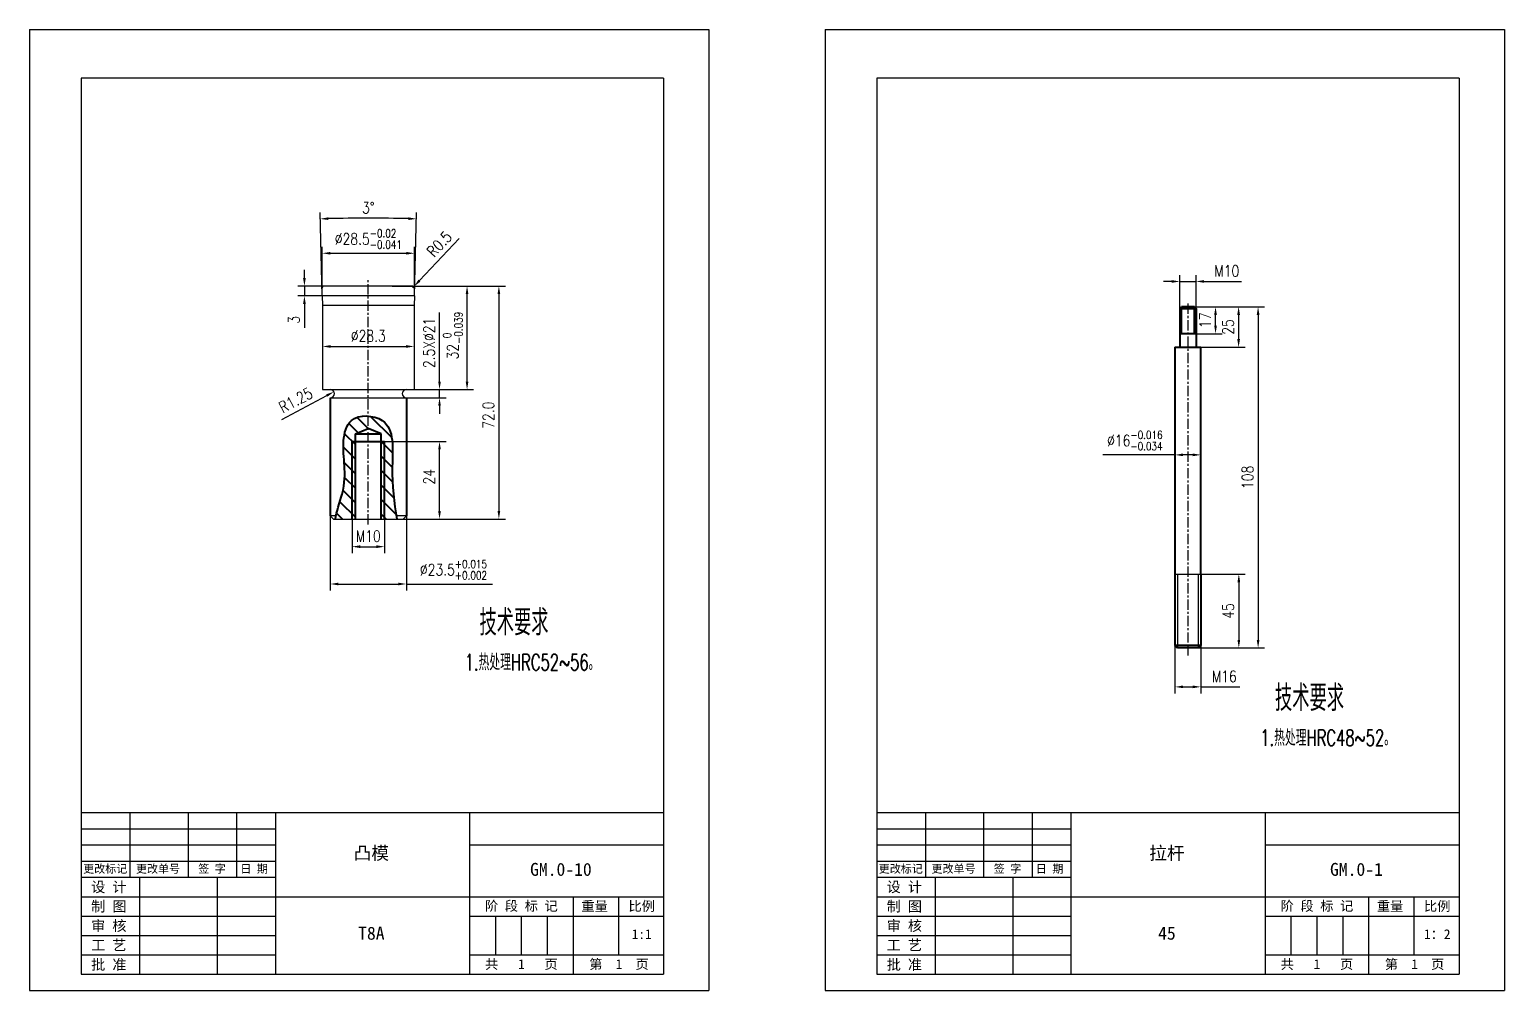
# Model space of a CAD drawing. Extents: x -23172 to -18855, y 7404 to 10591.
# Drawn here: x -20484.9 to -20029, y 10293 to 10590 of the extents above; entities that cross this region are included whole.
import ezdxf
from ezdxf.enums import TextEntityAlignment as Align

# ---------------------------------------------------------------- set-up
doc = ezdxf.new("R2010")
doc.units = 0
doc.header["$LTSCALE"] = 10
doc.linetypes.add('CENTER', pattern=[50.8, 31.75, -6.35, 6.35, -6.35])
doc.layers.get('DEFPOINTS').update_dxf_attribs({"linetype": 'CONTINUOUS'})
for name, color, linetype in [('2细线层', 3, 'CONTINUOUS'), ('3中心线层', 1, 'CENTER'), ('6文字层', 3, 'CONTINUOUS'), ('7标注层', 4, 'CONTINUOUS'), ('CONT', 3, 'CONTINUOUS'), ('TEXT', 1, 'CONTINUOUS')]:
    doc.layers.add(name, color=color, linetype=linetype)
doc.layers.add('YELLOW', color=2, linetype='CONTINUOUS', lineweight=40)
doc.styles.add('CHINA1', font='')
doc.styles.add('PC_TEXTSTYLE', font='txt.shx', dxfattribs={"width": 0.8, "bigfont": 'hzfs.shx'})
doc.styles.get('CHINA1').set_extended_font_data('SimSun')
doc.dimstyles.new('TH_GBDIM', dxfattribs={"dimtxt": 3.5, "dimasz": 2.5, "dimexe": 2, "dimexo": 0, "dimgap": 1.5, "dimtad": 1, "dimdec": 1, "dimzin": 0, "dimdsep": 46, "dimtxsty": 'PC_TEXTSTYLE', "dimcen": 2.5, "dimadec": 0, "dimazin": 0, "dimtfac": 0.714286, "dimtdec": 4, "dimtmove": 0, "dimatfit": 3, "dimfxl": 1, "dimtolj": 1, "dimtzin": 0, "dimarcsym": 0})

# ---------------------------------------------------------------- blocks, each defined once
blk = doc.blocks.new('*D139')
at = {"layer": '7标注层', "color": 0, "lineweight": -2, "ltscale": 0.5}
for p, q in [((-20385.16, 10439.12), (-20385.16, 10428.17)), ((-20375.16, 10439.12), (-20375.16, 10428.17)), ((-20382.66, 10430.17), (-20377.66, 10430.17))]:
    blk.add_line(p, q, dxfattribs=at)
at = {"layer": '7标注层', "color": 0, "lineweight": -3, "ltscale": 0.5}
for points in [[(-20382.66, 10430.59), (-20382.66, 10429.75), (-20385.16, 10430.17)], [(-20377.66, 10430.59), (-20377.66, 10429.75), (-20375.16, 10430.17)]]:
    blk.add_solid(points, dxfattribs=at)
at = {"layer": 'DEFPOINTS', "color": 0, "lineweight": -3, "ltscale": 0.5}
for p in [(-20385.16, 10439.12), (-20375.16, 10439.12), (-20375.16, 10430.17)]:
    blk.add_point(p, dxfattribs=at)
at = {"layer": '7标注层', "color": 0, "lineweight": -3, "ltscale": 0.5, "insert": (-20380.16, 10433.42), "char_height": 3.5, "attachment_point": 5, "style": 'PC_TEXTSTYLE'}
blk.add_mtext('\\A1;M10{}{}', dxfattribs=at)
blk = doc.blocks.new('*D140')
at = {"layer": '7标注层', "color": 0, "lineweight": -2, "ltscale": 0.5}
for p, q in [((-20391.91, 10441.73), (-20391.91, 10416.63)), ((-20368.41, 10441.73), (-20368.41, 10416.63)), ((-20389.41, 10418.63), (-20370.91, 10418.63)), ((-20368.41, 10418.63), (-20341.77, 10418.63))]:
    blk.add_line(p, q, dxfattribs=at)
at = {"layer": '7标注层', "color": 0, "lineweight": -3, "ltscale": 0.5}
for points in [[(-20389.41, 10419.05), (-20389.41, 10418.22), (-20391.91, 10418.63)], [(-20370.91, 10419.05), (-20370.91, 10418.22), (-20368.41, 10418.63)]]:
    blk.add_solid(points, dxfattribs=at)
at = {"layer": 'DEFPOINTS', "color": 0, "lineweight": -3, "ltscale": 0.5}
for p in [(-20391.91, 10441.73), (-20368.41, 10441.73), (-20368.41, 10418.63)]:
    blk.add_point(p, dxfattribs=at)
at = {"layer": '7标注层', "color": 0, "lineweight": -3, "ltscale": 0.5, "insert": (-20353.84, 10423.05), "char_height": 3.5, "attachment_point": 5, "style": 'PC_TEXTSTYLE'}
blk.add_mtext('\\A1;%%c23.5{}{\\H0.7143x;\\S+0.015^ +0.002;}', dxfattribs=at)
blk = doc.blocks.new('*D141')
at = {"layer": '7标注层', "color": 0, "lineweight": -2, "ltscale": 0.5}
for p, q in [((-20372.82, 10510.71), (-20337.81, 10510.71)), ((-20339.81, 10508.21), (-20339.81, 10441.21)), ((-20372.82, 10438.71), (-20337.81, 10438.71))]:
    blk.add_line(p, q, dxfattribs=at)
at = {"layer": '7标注层', "color": 0, "lineweight": -3, "ltscale": 0.5}
for points in [[(-20340.22, 10508.21), (-20339.39, 10508.21), (-20339.81, 10510.71)], [(-20340.22, 10441.21), (-20339.39, 10441.21), (-20339.81, 10438.71)]]:
    blk.add_solid(points, dxfattribs=at)
at = {"layer": 'DEFPOINTS', "color": 0, "lineweight": -3, "ltscale": 0.5}
for p in [(-20372.82, 10510.71), (-20372.82, 10438.71), (-20339.81, 10438.71)]:
    blk.add_point(p, dxfattribs=at)
at = {"layer": '7标注层', "color": 0, "lineweight": -3, "ltscale": 0.5, "insert": (-20343.06, 10470.82), "char_height": 3.5, "attachment_point": 5, "rotation": 90, "style": 'PC_TEXTSTYLE'}
blk.add_mtext('\\A1;72.0', dxfattribs=at)
blk = doc.blocks.new('*D142')
at = {"layer": '7标注层', "color": 0, "lineweight": -2, "ltscale": 0.5}
for p, q in [((-20365.91, 10510.71), (-20347.64, 10510.71)), ((-20349.64, 10481.21), (-20349.64, 10508.21)), ((-20365.91, 10478.71), (-20347.64, 10478.71))]:
    blk.add_line(p, q, dxfattribs=at)
at = {"layer": '7标注层', "color": 0, "lineweight": -3, "ltscale": 0.5}
for points in [[(-20350.06, 10508.21), (-20349.23, 10508.21), (-20349.64, 10510.71)], [(-20350.06, 10481.21), (-20349.23, 10481.21), (-20349.64, 10478.71)]]:
    blk.add_solid(points, dxfattribs=at)
at = {"layer": 'DEFPOINTS', "color": 0, "lineweight": -3, "ltscale": 0.5}
for p in [(-20365.91, 10510.71), (-20349.64, 10510.71), (-20365.91, 10478.71)]:
    blk.add_point(p, dxfattribs=at)
at = {"layer": '7标注层', "color": 0, "lineweight": -3, "ltscale": 0.5, "insert": (-20354.06, 10495.39), "char_height": 3.5, "attachment_point": 5, "rotation": 90, "style": 'PC_TEXTSTYLE'}
blk.add_mtext('\\A1;32{}{\\H0.7143x;\\S 0^ -0.039;}', dxfattribs=at)
blk = doc.blocks.new('*D143')
at = {"layer": '7标注层', "color": 0, "lineweight": -2, "ltscale": 0.5}
for p, q in [((-20375.16, 10462.71), (-20356.15, 10462.71)), ((-20358.15, 10441.21), (-20358.15, 10460.21)), ((-20375.16, 10438.71), (-20356.15, 10438.71))]:
    blk.add_line(p, q, dxfattribs=at)
at = {"layer": '7标注层', "color": 0, "lineweight": -3, "ltscale": 0.5}
for points in [[(-20358.57, 10460.21), (-20357.74, 10460.21), (-20358.15, 10462.71)], [(-20358.57, 10441.21), (-20357.74, 10441.21), (-20358.15, 10438.71)]]:
    blk.add_solid(points, dxfattribs=at)
at = {"layer": 'DEFPOINTS', "color": 0, "lineweight": -3, "ltscale": 0.5}
for p in [(-20375.16, 10462.71), (-20358.15, 10462.71), (-20375.16, 10438.71)]:
    blk.add_point(p, dxfattribs=at)
at = {"layer": '7标注层', "color": 0, "lineweight": -3, "ltscale": 0.5, "insert": (-20361.4, 10451.78), "char_height": 3.5, "attachment_point": 5, "rotation": 90, "style": 'PC_TEXTSTYLE'}
blk.add_mtext('\\A1;24{}{}', dxfattribs=at)
blk = doc.blocks.new('*D144')
at = {"layer": '7标注层', "color": 0, "lineweight": -2, "ltscale": 0.5}
for p, q in [((-20358.15, 10481.21), (-20358.15, 10502.58)), ((-20370.01, 10478.71), (-20356.15, 10478.71)), ((-20370.01, 10476.21), (-20356.15, 10476.21)), ((-20358.15, 10476.21), (-20358.15, 10478.71)), ((-20358.15, 10473.71), (-20358.15, 10471.21))]:
    blk.add_line(p, q, dxfattribs=at)
at = {"layer": '7标注层', "color": 0, "lineweight": -3, "ltscale": 0.5}
for points in [[(-20358.57, 10481.21), (-20357.74, 10481.21), (-20358.15, 10478.71)], [(-20358.57, 10473.71), (-20357.74, 10473.71), (-20358.15, 10476.21)]]:
    blk.add_solid(points, dxfattribs=at)
at = {"layer": 'DEFPOINTS', "color": 0, "lineweight": -3, "ltscale": 0.5}
for p in [(-20370.01, 10478.71), (-20370.01, 10476.21), (-20358.15, 10478.71)]:
    blk.add_point(p, dxfattribs=at)
at = {"layer": '7标注层', "color": 0, "lineweight": -3, "ltscale": 0.5, "insert": (-20361.4, 10493.14), "char_height": 3.5, "attachment_point": 5, "rotation": 90, "style": 'PC_TEXTSTYLE'}
blk.add_mtext('\\A1;2.5X%%c21{}{}', dxfattribs=at)
blk = doc.blocks.new('*D145')
at = {"layer": '7标注层', "color": 0, "lineweight": -2, "ltscale": 0.5}
blk.add_line((-20406.94, 10469.48), (-20393.01, 10476.87), dxfattribs=at)
at = {"layer": '7标注层', "color": 0, "lineweight": -3, "ltscale": 0.5}
blk.add_solid([(-20393.21, 10477.24), (-20392.81, 10476.51), (-20390.8, 10478.05)], dxfattribs=at)
at = {"layer": 'DEFPOINTS', "color": 0, "lineweight": -3, "ltscale": 0.5}
for p in [(-20391.91, 10477.46), (-20390.8, 10478.05)]:
    blk.add_point(p, dxfattribs=at)
at = {"layer": '7标注层', "color": 0, "lineweight": -3, "ltscale": 0.5, "insert": (-20402.6, 10475.46), "char_height": 3.5, "attachment_point": 5, "rotation": 27.9561, "style": 'PC_TEXTSTYLE'}
blk.add_mtext('\\A1;R1.25{}{}', dxfattribs=at)
blk = doc.blocks.new('*D146')
at = {"layer": '7标注层', "color": 0, "lineweight": -2, "ltscale": 0.5}
for p, q in [((-20394.41, 10508.22), (-20394.41, 10522.85)), ((-20365.91, 10508.22), (-20365.91, 10522.85)), ((-20391.91, 10520.85), (-20368.41, 10520.85))]:
    blk.add_line(p, q, dxfattribs=at)
at = {"layer": '7标注层', "color": 0, "lineweight": -3, "ltscale": 0.5}
for points in [[(-20391.91, 10521.26), (-20391.91, 10520.43), (-20394.41, 10520.85)], [(-20368.41, 10521.26), (-20368.41, 10520.43), (-20365.91, 10520.85)]]:
    blk.add_solid(points, dxfattribs=at)
at = {"layer": 'DEFPOINTS', "color": 0, "lineweight": -3, "ltscale": 0.5}
for p in [(-20365.91, 10520.85), (-20394.41, 10508.22), (-20365.91, 10508.22)]:
    blk.add_point(p, dxfattribs=at)
at = {"layer": '7标注层', "color": 0, "lineweight": -3, "ltscale": 0.5, "insert": (-20380.16, 10525.26), "char_height": 3.5, "attachment_point": 5, "style": 'PC_TEXTSTYLE'}
blk.add_mtext('\\A1;%%c28.5{}{\\H0.7143x;\\S-0.02^ -0.041;}', dxfattribs=at)
blk = doc.blocks.new('*D147')
at = {"layer": '7标注层', "color": 0, "lineweight": -2, "ltscale": 0.5}
for p, q in [((-20352.08, 10525.45), (-20364.35, 10512.4)), ((-20366.41, 10510.21), (-20366.06, 10510.57))]:
    blk.add_line(p, q, dxfattribs=at)
at = {"layer": '7标注层', "color": 0, "lineweight": -3, "ltscale": 0.5}
blk.add_solid([(-20364.66, 10512.68), (-20364.05, 10512.11), (-20366.06, 10510.57)], dxfattribs=at)
at = {"layer": 'DEFPOINTS', "color": 0, "lineweight": -3, "ltscale": 0.5}
for p in [(-20366.41, 10510.21), (-20366.06, 10510.57)]:
    blk.add_point(p, dxfattribs=at)
at = {"layer": '7标注层', "color": 0, "lineweight": -3, "ltscale": 0.5, "insert": (-20358.2, 10523.69), "char_height": 3.5, "attachment_point": 5, "rotation": 46.7806, "style": 'PC_TEXTSTYLE'}
blk.add_mtext('\\A1;R0.5{}{}', dxfattribs=at)
blk = doc.blocks.new('*D148')
at = {"layer": '7标注层', "color": 0, "lineweight": -2, "ltscale": 0.5}
for p, q in [((-20394.33, 10493.89), (-20394.33, 10490.04)), ((-20391.83, 10492.04), (-20368.48, 10492.04)), ((-20365.98, 10493.89), (-20365.98, 10490.04))]:
    blk.add_line(p, q, dxfattribs=at)
at = {"layer": '7标注层', "color": 0, "lineweight": -3, "ltscale": 0.5}
for points in [[(-20391.83, 10492.46), (-20391.83, 10491.62), (-20394.33, 10492.04)], [(-20368.48, 10492.46), (-20368.48, 10491.62), (-20365.98, 10492.04)]]:
    blk.add_solid(points, dxfattribs=at)
at = {"layer": 'DEFPOINTS', "color": 0, "lineweight": -3, "ltscale": 0.5}
for p in [(-20394.33, 10493.89), (-20365.98, 10493.89), (-20365.98, 10492.04)]:
    blk.add_point(p, dxfattribs=at)
at = {"layer": '7标注层', "color": 0, "lineweight": -3, "ltscale": 0.5, "insert": (-20380.16, 10495.29), "char_height": 3.5, "attachment_point": 5, "style": 'PC_TEXTSTYLE'}
blk.add_mtext('\\A1;%%c28.3{}{}', dxfattribs=at)
blk = doc.blocks.new('*D149')
at = {"layer": '7标注层', "color": 0, "lineweight": -2, "ltscale": 0.5}
for p, q in [((-20394.41, 10507.71), (-20395.08, 10533.48)), ((-20365.91, 10507.71), (-20365.23, 10533.48))]:
    blk.add_line(p, q, dxfattribs=at)
blk.add_arc((-20380.16, 9963.52), 568.16, 88.7521, 91.2479, dxfattribs=at)
at = {"layer": '7标注层', "color": 0, "lineweight": -3, "ltscale": 0.5}
for points in [[(-20392.52, 10531.13), (-20392.54, 10531.96), (-20395.03, 10531.48)], [(-20367.77, 10531.96), (-20367.79, 10531.13), (-20365.28, 10531.48)]]:
    blk.add_solid(points, dxfattribs=at)
at = {"layer": 'DEFPOINTS', "color": 0, "lineweight": -3, "ltscale": 0.5}
for p in [(-20375.2, 10531.66), (-20394.41, 10507.71), (-20394.33, 10504.71), (-20365.98, 10504.71), (-20365.91, 10507.71)]:
    blk.add_point(p, dxfattribs=at)
at = {"layer": '7标注层', "color": 0, "lineweight": -3, "ltscale": 0.5, "insert": (-20380.16, 10534.93), "char_height": 3.5, "attachment_point": 5, "style": 'PC_TEXTSTYLE'}
blk.add_mtext('\\A1;3%%d{}{}', dxfattribs=at)
blk = doc.blocks.new('*D150')
at = {"layer": '7标注层', "color": 0, "lineweight": -2, "ltscale": 0.5}
for p, q in [((-20399.91, 10513.21), (-20399.91, 10515.71)), ((-20368.89, 10510.71), (-20401.91, 10510.71)), ((-20399.91, 10510.71), (-20399.91, 10507.71)), ((-20368.89, 10507.71), (-20401.91, 10507.71)), ((-20399.91, 10505.21), (-20399.91, 10497.84))]:
    blk.add_line(p, q, dxfattribs=at)
at = {"layer": '7标注层', "color": 0, "lineweight": -3, "ltscale": 0.5}
for points in [[(-20400.33, 10513.21), (-20399.5, 10513.21), (-20399.91, 10510.71)], [(-20400.33, 10505.21), (-20399.5, 10505.21), (-20399.91, 10507.71)]]:
    blk.add_solid(points, dxfattribs=at)
at = {"layer": 'DEFPOINTS', "color": 0, "lineweight": -3, "ltscale": 0.5}
for p in [(-20399.91, 10510.71), (-20368.89, 10510.71), (-20368.89, 10507.71)]:
    blk.add_point(p, dxfattribs=at)
at = {"layer": '7标注层', "color": 0, "lineweight": -3, "ltscale": 0.5, "insert": (-20403.16, 10500.28), "char_height": 3.5, "attachment_point": 5, "rotation": 90, "style": 'PC_TEXTSTYLE'}
blk.add_mtext('\\A1;3{}{}', dxfattribs=at)
blk = doc.blocks.new('*D153')
at = {"layer": '7标注层', "color": 0, "lineweight": -2, "ltscale": 0.5}
for p, q in [((-20124.85, 10504.31), (-20103.16, 10504.31)), ((-20105.16, 10501.81), (-20105.16, 10401.36)), ((-20124.85, 10398.86), (-20103.16, 10398.86))]:
    blk.add_line(p, q, dxfattribs=at)
at = {"layer": '7标注层', "color": 0, "lineweight": -3, "ltscale": 0.5}
for points in [[(-20105.58, 10501.81), (-20104.74, 10501.81), (-20105.16, 10504.31)], [(-20105.58, 10401.36), (-20104.74, 10401.36), (-20105.16, 10398.86)]]:
    blk.add_solid(points, dxfattribs=at)
at = {"layer": 'DEFPOINTS', "color": 0, "lineweight": -3, "ltscale": 0.5}
for p in [(-20124.85, 10504.31), (-20124.85, 10398.86), (-20105.16, 10398.86)]:
    blk.add_point(p, dxfattribs=at)
at = {"layer": '7标注层', "color": 0, "lineweight": -3, "ltscale": 0.5, "insert": (-20108.41, 10451.59), "char_height": 3.5, "attachment_point": 5, "rotation": 90, "style": 'PC_TEXTSTYLE'}
blk.add_mtext('\\A1;108{}{}', dxfattribs=at)
blk = doc.blocks.new('*D154')
at = {"layer": '7标注层', "color": 0, "lineweight": -2, "ltscale": 0.5}
for p, q in [((-20129.35, 10502.35), (-20129.35, 10514.13)), ((-20124.35, 10502.35), (-20124.35, 10514.13)), ((-20131.85, 10512.13), (-20134.35, 10512.13)), ((-20129.35, 10512.13), (-20124.35, 10512.13)), ((-20121.85, 10512.13), (-20110.28, 10512.13))]:
    blk.add_line(p, q, dxfattribs=at)
at = {"layer": '7标注层', "color": 0, "lineweight": -3, "ltscale": 0.5}
for points in [[(-20131.85, 10512.55), (-20131.85, 10511.72), (-20129.35, 10512.13)], [(-20121.85, 10512.55), (-20121.85, 10511.72), (-20124.35, 10512.13)]]:
    blk.add_solid(points, dxfattribs=at)
at = {"layer": 'DEFPOINTS', "color": 0, "lineweight": -3, "ltscale": 0.5}
for p in [(-20124.35, 10512.13), (-20129.35, 10502.35), (-20124.35, 10502.35)]:
    blk.add_point(p, dxfattribs=at)
at = {"layer": '7标注层', "color": 0, "lineweight": -3, "ltscale": 0.5, "insert": (-20114.82, 10515.38), "char_height": 3.5, "attachment_point": 5, "style": 'PC_TEXTSTYLE'}
blk.add_mtext('\\A1;M10{}{}', dxfattribs=at)
blk = doc.blocks.new('*D155')
at = {"layer": '7标注层', "color": 0, "lineweight": -2, "ltscale": 0.5}
for p, q in [((-20125.66, 10504.31), (-20109.18, 10504.31)), ((-20111.18, 10501.81), (-20111.18, 10494.31)), ((-20125.66, 10491.81), (-20109.18, 10491.81))]:
    blk.add_line(p, q, dxfattribs=at)
at = {"layer": '7标注层', "color": 0, "lineweight": -3, "ltscale": 0.5}
for points in [[(-20111.6, 10501.81), (-20110.76, 10501.81), (-20111.18, 10504.31)], [(-20111.6, 10494.31), (-20110.76, 10494.31), (-20111.18, 10491.81)]]:
    blk.add_solid(points, dxfattribs=at)
at = {"layer": 'DEFPOINTS', "color": 0, "lineweight": -3, "ltscale": 0.5}
for p in [(-20125.66, 10504.31), (-20125.66, 10491.81), (-20111.18, 10491.81)]:
    blk.add_point(p, dxfattribs=at)
at = {"layer": '7标注层', "color": 0, "lineweight": -3, "ltscale": 0.5, "insert": (-20114.43, 10498.06), "char_height": 3.5, "attachment_point": 5, "rotation": 90, "style": 'PC_TEXTSTYLE'}
blk.add_mtext('\\A1;25{}{}', dxfattribs=at)
blk = doc.blocks.new('*D156')
at = {"layer": '7标注层', "color": 0, "lineweight": -2, "ltscale": 0.5}
for p, q in [((-20125.91, 10504.31), (-20116.31, 10504.31)), ((-20118.31, 10498.48), (-20118.31, 10501.81)), ((-20125.91, 10495.98), (-20116.31, 10495.98))]:
    blk.add_line(p, q, dxfattribs=at)
at = {"layer": '7标注层', "color": 0, "lineweight": -3, "ltscale": 0.5}
for points in [[(-20118.73, 10501.81), (-20117.9, 10501.81), (-20118.31, 10504.31)], [(-20118.73, 10498.48), (-20117.9, 10498.48), (-20118.31, 10495.98)]]:
    blk.add_solid(points, dxfattribs=at)
at = {"layer": 'DEFPOINTS', "color": 0, "lineweight": -3, "ltscale": 0.5}
for p in [(-20125.91, 10504.31), (-20118.31, 10504.31), (-20125.91, 10495.98)]:
    blk.add_point(p, dxfattribs=at)
at = {"layer": '7标注层', "color": 0, "lineweight": -3, "ltscale": 0.5, "insert": (-20121.56, 10500.15), "char_height": 3.5, "attachment_point": 5, "rotation": 90, "style": 'PC_TEXTSTYLE'}
blk.add_mtext('\\A1;17{}{}', dxfattribs=at)
blk = doc.blocks.new('*D157')
at = {"layer": '7标注层', "color": 0, "lineweight": -2, "ltscale": 0.5}
for p, q in [((-20125.03, 10421.69), (-20109.11, 10421.69)), ((-20111.11, 10419.19), (-20111.11, 10401.36)), ((-20125.03, 10398.86), (-20109.11, 10398.86))]:
    blk.add_line(p, q, dxfattribs=at)
at = {"layer": '7标注层', "color": 0, "lineweight": -3, "ltscale": 0.5}
for points in [[(-20111.53, 10419.19), (-20110.7, 10419.19), (-20111.11, 10421.69)], [(-20111.53, 10401.36), (-20110.7, 10401.36), (-20111.11, 10398.86)]]:
    blk.add_solid(points, dxfattribs=at)
at = {"layer": 'DEFPOINTS', "color": 0, "lineweight": -3, "ltscale": 0.5}
for p in [(-20125.03, 10421.69), (-20125.03, 10398.86), (-20111.11, 10398.86)]:
    blk.add_point(p, dxfattribs=at)
at = {"layer": '7标注层', "color": 0, "lineweight": -3, "ltscale": 0.5, "insert": (-20114.36, 10410.28), "char_height": 3.5, "attachment_point": 5, "rotation": 90, "style": 'PC_TEXTSTYLE'}
blk.add_mtext('\\A1;45{}{}', dxfattribs=at)
blk = doc.blocks.new('*D158')
at = {"layer": '7标注层', "color": 0, "lineweight": -2, "ltscale": 0.5}
for p, q in [((-20130.85, 10405.87), (-20130.85, 10384.84)), ((-20122.85, 10405.87), (-20122.85, 10384.84)), ((-20128.35, 10386.84), (-20125.35, 10386.84)), ((-20122.85, 10386.84), (-20110.82, 10386.84))]:
    blk.add_line(p, q, dxfattribs=at)
at = {"layer": '7标注层', "color": 0, "lineweight": -3, "ltscale": 0.5}
for points in [[(-20128.35, 10387.26), (-20128.35, 10386.43), (-20130.85, 10386.84)], [(-20125.35, 10387.26), (-20125.35, 10386.43), (-20122.85, 10386.84)]]:
    blk.add_solid(points, dxfattribs=at)
at = {"layer": 'DEFPOINTS', "color": 0, "lineweight": -3, "ltscale": 0.5}
for p in [(-20130.85, 10405.87), (-20122.85, 10405.87), (-20122.85, 10386.84)]:
    blk.add_point(p, dxfattribs=at)
at = {"layer": '7标注层', "color": 0, "lineweight": -3, "ltscale": 0.5, "insert": (-20115.58, 10390.09), "char_height": 3.5, "attachment_point": 5, "style": 'PC_TEXTSTYLE'}
blk.add_mtext('\\A1;M16{}{}', dxfattribs=at)
blk = doc.blocks.new('*D159')
at = {"layer": '7标注层', "color": 0, "lineweight": -2, "ltscale": 0.5}
for p, q in [((-20130.85, 10458.54), (-20153.15, 10458.54)), ((-20130.85, 10458.34), (-20130.85, 10460.54)), ((-20125.35, 10458.54), (-20128.35, 10458.54)), ((-20122.85, 10458.34), (-20122.85, 10460.54))]:
    blk.add_line(p, q, dxfattribs=at)
at = {"layer": '7标注层', "color": 0, "lineweight": -3, "ltscale": 0.5}
for points in [[(-20128.35, 10458.96), (-20128.35, 10458.13), (-20130.85, 10458.54)], [(-20125.35, 10458.96), (-20125.35, 10458.13), (-20122.85, 10458.54)]]:
    blk.add_solid(points, dxfattribs=at)
at = {"layer": 'DEFPOINTS', "color": 0, "lineweight": -3, "ltscale": 0.5}
for p in [(-20130.85, 10458.34), (-20122.85, 10458.54), (-20122.85, 10458.34)]:
    blk.add_point(p, dxfattribs=at)
at = {"layer": '7标注层', "color": 0, "lineweight": -3, "ltscale": 0.5, "insert": (-20143.25, 10462.96), "char_height": 3.5, "attachment_point": 5, "style": 'PC_TEXTSTYLE'}
blk.add_mtext('\\A1;%%c16{}{\\H0.7143x;\\S-0.016^ -0.034;}', dxfattribs=at)

msp = doc.modelspace()

# ---------------------------------------------------------------- hatches: boundary and pattern name
at = {"layer": '2细线层', "lineweight": 40}
h = msp.add_hatch(dxfattribs=at)
h.set_pattern_fill('ANSI31', color=256, angle=90, style=0)
h.set_pattern_definition([(135, (20380.1558, -10478.7094), (-2.24506403, -2.24506403), [])])
edge = h.paths.add_edge_path()
edge.add_line((-20376.16, 10462.71), (-20375.16, 10462.71))
edge.add_line((-20375.16, 10462.71), (-20375.16, 10438.71))
edge.add_line((-20375.16, 10438.71), (-20371.35, 10438.71))
edge.add_spline(control_points=[(-20371.35, 10438.71), (-20372.14, 10443.76), (-20373.49, 10453.54), (-20371.72, 10468.27), (-20378.59, 10470.41), (-20380.16, 10470.53)], knot_values=[39.326836, 39.326836, 39.326836, 39.326836, 55.484272, 70.059847, 74.3015, 74.3015, 74.3015, 74.3015], degree=3, periodic=0)
edge.add_line((-20380.16, 10470.53), (-20380.16, 10466.74))
edge.add_line((-20380.16, 10466.74), (-20376.16, 10465.02))
edge.add_line((-20376.16, 10465.02), (-20376.16, 10462.71))
h.paths.add_polyline_path([(-20375.16, 10462.71), (-20376.16, 10462.71), (-20376.16, 10438.71), (-20375.16, 10438.71)], flags=17)
h.paths.add_polyline_path([(-20385.16, 10438.71), (-20384.16, 10438.71), (-20384.16, 10462.71), (-20385.16, 10462.71)], flags=17)
edge = h.paths.add_edge_path()
edge.add_line((-20385.16, 10462.71), (-20384.16, 10462.71))
edge.add_line((-20384.16, 10462.71), (-20384.16, 10465.02))
edge.add_line((-20384.16, 10465.02), (-20380.16, 10466.74))
edge.add_line((-20380.16, 10466.74), (-20380.16, 10470.53))
edge.add_spline(control_points=[(-20380.16, 10470.53), (-20382.09, 10470.67), (-20386.59, 10469.73), (-20388.99, 10458.89), (-20385.81, 10451.91), (-20390.05, 10440.9), (-20390.31, 10438.71)], knot_values=[4.836071, 4.836071, 4.836071, 4.836071, 10.064795, 16.776041, 33.286363, 39.326836, 39.326836, 39.326836, 39.326836], degree=3, periodic=0)
edge.add_line((-20390.31, 10438.71), (-20385.16, 10438.71))
edge.add_line((-20385.16, 10438.71), (-20385.16, 10462.71))

# ---------------------------------------------------------------- linework, layer by layer
for p, q in [((-20128.85, 10495.98), (-20128.85, 10504.31)), ((-20124.85, 10495.98), (-20124.85, 10504.31)), ((-20385.16, 10438.71), (-20385.16, 10462.71)), ((-20375.16, 10438.71), (-20375.16, 10462.71))]:
    msp.add_line(p, q, dxfattribs=at)
at = {"layer": '2细线层', "color": 3}
for p, q in [((-20130.05, 10421.69), (-20130.05, 10398.86)), ((-20123.65, 10421.69), (-20123.65, 10398.86))]:
    msp.add_line(p, q, dxfattribs=at)
at = {"layer": '2细线层', "lineweight": 40}
msp.add_open_spline([(-20390.31, 10438.71), (-20390.05, 10440.9), (-20385.81, 10451.91), (-20388.99, 10458.89), (-20386.23, 10471.35), (-20371.46, 10470.48), (-20373.49, 10453.54), (-20372.14, 10443.76), (-20371.35, 10438.71)], degree=3, knots=[4.836071, 4.836071, 4.836071, 4.836071, 10.876543, 27.386865, 34.098111, 43.568489, 58.144063, 74.3015, 74.3015, 74.3015, 74.3015], dxfattribs=at)
at = {"layer": '3中心线层', "ltscale": 0.01}
for p, q in [((-20380.16, 10437.02), (-20380.16, 10512.51)), ((-20126.85, 10505.28), (-20126.85, 10396.56))]:
    msp.add_line(p, q, dxfattribs=at)
at = {"layer": 'CONT', "lineweight": -3}
for p, q in [((-20453.88, 10348), (-20453.88, 10328)), ((-20435.88, 10348), (-20435.88, 10328)), ((-20420.88, 10348), (-20420.88, 10328)), ((-20408.88, 10348), (-20408.88, 10298)), ((-20348.88, 10348), (-20348.88, 10298)), ((-20208, 10348), (-20208, 10328)), ((-20190, 10348), (-20190, 10328)), ((-20175, 10348), (-20175, 10328)), ((-20163, 10348), (-20163, 10298)), ((-20103, 10348), (-20103, 10298)), ((-20468.88, 10343), (-20408.88, 10343)), ((-20223, 10343), (-20163, 10343)), ((-20468.88, 10338), (-20408.88, 10338)), ((-20348.88, 10338), (-20288.88, 10338)), ((-20223, 10338), (-20163, 10338)), ((-20103, 10338), (-20043, 10338)), ((-20468.88, 10333), (-20408.88, 10333)), ((-20223, 10333), (-20163, 10333)), ((-20450.88, 10328), (-20450.88, 10298)), ((-20426.88, 10328), (-20426.88, 10298)), ((-20205, 10328), (-20205, 10298)), ((-20181, 10328), (-20181, 10298)), ((-20468.88, 10322), (-20288.88, 10322)), ((-20316.88, 10322), (-20316.88, 10298)), ((-20302.88, 10322), (-20302.88, 10304)), ((-20223, 10322), (-20043, 10322)), ((-20071, 10322), (-20071, 10298)), ((-20057, 10322), (-20057, 10304)), ((-20468.88, 10316), (-20408.88, 10316)), ((-20348.88, 10316), (-20288.88, 10316)), ((-20340.88, 10316), (-20340.88, 10304)), ((-20332.88, 10316), (-20332.88, 10304)), ((-20324.88, 10316), (-20324.88, 10304)), ((-20223, 10316), (-20163, 10316)), ((-20103, 10316), (-20043, 10316)), ((-20095, 10316), (-20095, 10304)), ((-20087, 10316), (-20087, 10304)), ((-20079, 10316), (-20079, 10304)), ((-20468.88, 10310), (-20408.88, 10310)), ((-20223, 10310), (-20163, 10310)), ((-20468.88, 10304), (-20408.88, 10304)), ((-20348.88, 10304), (-20288.88, 10304)), ((-20223, 10304), (-20163, 10304)), ((-20103, 10304), (-20043, 10304))]:
    msp.add_line(p, q, dxfattribs=at)
at = {"layer": 'DEFPOINTS', "lineweight": -3}
for p, q in [((-20484.88, 10590), (-20484.88, 10293)), ((-20484.88, 10590), (-20274.88, 10590)), ((-20274.88, 10590), (-20274.88, 10293)), ((-20239, 10590), (-20239, 10293)), ((-20239, 10590), (-20029, 10590)), ((-20029, 10590), (-20029, 10293)), ((-20484.88, 10293), (-20274.88, 10293)), ((-20239, 10293), (-20029, 10293))]:
    msp.add_line(p, q, dxfattribs=at)
at = {"layer": 'YELLOW', "lineweight": -3}
for p, q in [((-20468.88, 10575), (-20468.88, 10298)), ((-20288.88, 10575), (-20468.88, 10575)), ((-20288.88, 10575), (-20288.88, 10298)), ((-20223, 10575), (-20223, 10298)), ((-20043, 10575), (-20223, 10575)), ((-20043, 10575), (-20043, 10298)), ((-20468.88, 10348), (-20288.88, 10348)), ((-20223, 10348), (-20043, 10348)), ((-20468.88, 10328), (-20408.88, 10328)), ((-20223, 10328), (-20163, 10328)), ((-20468.88, 10298), (-20288.88, 10298)), ((-20223, 10298), (-20043, 10298))]:
    msp.add_line(p, q, dxfattribs=at)
at = {"layer": 'YELLOW', "lineweight": -3, "ltscale": 0.5}
for p, q in [((-20394.41, 10507.71), (-20394.41, 10510.21)), ((-20366.41, 10510.71), (-20393.91, 10510.71)), ((-20365.91, 10507.71), (-20365.91, 10510.71)), ((-20365.91, 10507.71), (-20365.91, 10510.21)), ((-20365.91, 10507.71), (-20394.41, 10507.71)), ((-20394.41, 10507.71), (-20394.33, 10504.71)), ((-20365.98, 10504.71), (-20394.33, 10504.71)), ((-20394.33, 10504.71), (-20394.33, 10478.71)), ((-20365.91, 10507.71), (-20365.98, 10504.71)), ((-20365.98, 10504.71), (-20365.98, 10478.71)), ((-20394.33, 10478.71), (-20365.98, 10478.71)), ((-20391.91, 10476.21), (-20368.41, 10476.21)), ((-20391.91, 10439.71), (-20390.91, 10438.71)), ((-20390.14, 10439.71), (-20391.91, 10439.71)), ((-20368.41, 10439.71), (-20371.5, 10439.71)), ((-20368.41, 10439.71), (-20369.41, 10438.71)), ((-20390.91, 10438.71), (-20369.41, 10438.71)), ((-20130.85, 10421.69), (-20122.85, 10421.69))]:
    msp.add_line(p, q, dxfattribs=at)
at = {"layer": 'YELLOW', "lineweight": 40, "ltscale": 7}
for p, q in [((-20129.35, 10503.81), (-20128.85, 10504.31)), ((-20129.35, 10503.81), (-20129.35, 10491.81)), ((-20129.35, 10503.81), (-20124.35, 10503.81)), ((-20124.85, 10504.31), (-20128.85, 10504.31)), ((-20124.85, 10504.31), (-20124.35, 10503.81)), ((-20124.35, 10503.81), (-20124.35, 10491.81)), ((-20124.35, 10495.98), (-20129.35, 10495.98)), ((-20130.85, 10491.81), (-20130.85, 10421.69)), ((-20130.85, 10491.81), (-20122.85, 10491.81)), ((-20122.85, 10421.69), (-20122.85, 10491.81)), ((-20391.91, 10476.21), (-20391.91, 10439.71)), ((-20368.41, 10476.21), (-20368.41, 10439.71)), ((-20385.16, 10462.71), (-20375.16, 10462.71)), ((-20384.16, 10465.02), (-20380.16, 10466.74)), ((-20384.16, 10465.02), (-20376.16, 10465.02)), ((-20384.16, 10438.71), (-20384.16, 10465.02)), ((-20376.16, 10465.02), (-20380.16, 10466.74)), ((-20376.16, 10438.71), (-20376.16, 10465.02)), ((-20130.85, 10421.69), (-20130.85, 10399.66)), ((-20122.85, 10421.69), (-20122.85, 10399.66)), ((-20130.05, 10398.86), (-20130.85, 10399.66)), ((-20122.85, 10399.66), (-20130.85, 10399.66)), ((-20123.65, 10398.86), (-20130.05, 10398.86)), ((-20123.65, 10398.86), (-20122.85, 10399.66))]:
    msp.add_line(p, q, dxfattribs=at)
at = {"layer": 'YELLOW', "lineweight": -3, "ltscale": 0.5}
for centre, radius, start, end in [((-20393.91, 10510.21), 0.5, 90, 180), ((-20366.41, 10510.21), 0.5, 0, 90), ((-20391.91, 10477.46), 1.25, 270, 90), ((-20368.41, 10477.46), 1.25, 90, 270)]:
    msp.add_arc(centre, radius, start, end, dxfattribs=at)

# ---------------------------------------------------------------- texts
at = {"layer": '6文字层', "lineweight": -3, "ltscale": 0.5, "style": 'PC_TEXTSTYLE', "width": 0.667}
for s, height, p in [('技术要求', 8, (-20345.81, 10402.74)), ('1.热处理HRC52~56。', 5, (-20350.37, 10391.95)), ('技术要求', 8, (-20099.94, 10379.39)), ('1.热处理HRC48~52。', 5, (-20104.49, 10368.61))]:
    msp.add_text(s, height=height, dxfattribs=at).set_placement(p)
at = {"layer": 'TEXT', "lineweight": -3, "style": 'CHINA1'}
for s, height, p in [('凸模', 4, (-20379.22, 10333.48)), ('拉杆', 4, (-20133.34, 10333.48)), ('更改标记', 2.5, (-20461.48, 10329.37)), ('更改单号', 2.5, (-20445.16, 10329.37)), ('签 字', 2.5, (-20428.48, 10329.37)), ('日 期', 2.5, (-20415.46, 10329.37)), ('GM.0-10', 4, (-20320.64, 10328.44)), ('更改标记', 2.5, (-20215.6, 10329.37)), ('更改单号', 2.5, (-20199.28, 10329.37)), ('签 字', 2.5, (-20182.6, 10329.37)), ('日 期', 2.5, (-20169.59, 10329.37)), ('GM.0-1', 4, (-20074.76, 10328.44)), ('阶 段 标 记', 3, (-20332.85, 10317.65)), ('阶 段 标 记', 3, (-20086.98, 10317.65)), ('重量', 3, (-20310.23, 10317.6)), ('比例', 3, (-20295.67, 10317.6)), ('重量', 3, (-20064.35, 10317.6)), ('比例', 3, (-20049.79, 10317.6)), ('T8A', 4, (-20379.22, 10308.71)), ('45', 4, (-20133.34, 10308.71)), ('1:1', 3, (-20295.67, 10308.91)), ('1：2', 3, (-20049.79, 10308.91)), ('共   1   页', 3, (-20332.85, 10299.65)), ('第  1  页', 3, (-20302.68, 10299.65)), ('共   1   页', 3, (-20086.98, 10299.65)), ('第  1  页', 3, (-20056.8, 10299.65))]:
    msp.add_text(s, height=height, dxfattribs=at).set_placement(p, align=Align.CENTER)
for s, p in [('设 计', (-20465.82, 10323.42)), ('设 计', (-20219.94, 10323.42)), ('制 图', (-20465.82, 10317.42)), ('制 图', (-20219.94, 10317.42)), ('审 核', (-20465.82, 10311.42)), ('审 核', (-20219.94, 10311.42)), ('工 艺', (-20465.82, 10305.42)), ('工 艺', (-20219.94, 10305.42)), ('批 准', (-20465.82, 10299.42)), ('批 准', (-20219.94, 10299.42))]:
    msp.add_text(s, height=3.2, dxfattribs=at).set_placement(p)

# ---------------------------------------------------------------- dimensions: what is measured, and where the dimension line sits
at = {"layer": '7标注层', "lineweight": -3, "ltscale": 0.5}
dim = msp.add_angular_dim_2l(base=(-20375.2, 10531.66), line1=((-20394.41, 10507.71), (-20394.33, 10504.71)), line2=((-20365.91, 10507.71), (-20365.98, 10504.71)), text='3%%d{}{}', dimstyle='TH_GBDIM', override={"dimgap": 1.5, "dimtad": 1, "dimjust": 0, "dimtih": 1, "dimse1": 0, "dimse2": 0, "dimsd1": 0, "dimsd2": 0, "dimadec": 1}, dxfattribs=at)
dim.commit()
dim.dimension.update_dxf_attribs({"geometry": '*D149', "text_midpoint": (-20380.16, 10534.93)})
for base, p1, p2, angle, text, picture, middle in [((-20365.91, 10520.85), (-20394.41, 10508.22), (-20365.91, 10508.22), 180, '%%c<>{}{\\H0.7143x;\\S-0.02^ -0.041;}', '*D146', (-20380.16, 10525.26)), ((-20124.35, 10512.13), (-20129.35, 10502.35), (-20124.35, 10502.35), 180, 'M10{}{}', '*D154', (-20114.82, 10515.38)), ((-20118.31, 10504.31), (-20125.91, 10495.98), (-20125.91, 10504.31), 270, '17{}{}', '*D156', (-20121.56, 10500.15)), ((-20111.18, 10491.81), (-20125.66, 10504.31), (-20125.66, 10491.81), 90, '25{}{}', '*D155', (-20114.43, 10498.06)), ((-20365.9843, 10492.04), (-20394.3272, 10493.8948), (-20365.9843, 10493.8948), 180, '%%c<>{}{}', '*D148', (-20380.1558, 10495.29)), ((-20368.41, 10418.63), (-20391.91, 10441.73), (-20368.41, 10441.73), 180, '%%c<>{}{\\H0.7143x;\\S+0.015^ +0.002;}', '*D140', (-20353.84, 10423.05)), ((-20375.16, 10430.17), (-20385.16, 10439.12), (-20375.16, 10439.12), 180, 'M10{}{}', '*D139', (-20380.16, 10433.42)), ((-20111.11, 10398.86), (-20125.03, 10421.69), (-20125.03, 10398.86), 90, '45{}{}', '*D157', (-20114.36, 10410.28)), ((-20122.85, 10386.84), (-20130.85, 10405.87), (-20122.85, 10405.87), 180, 'M16{}{}', '*D158', (-20115.58, 10390.09))]:
    dim = msp.add_linear_dim(base=base, p1=p1, p2=p2, angle=angle, text=text, dimstyle='TH_GBDIM', override={"dimgap": 1.5, "dimtad": 1, "dimjust": 0, "dimdec": 1, "dimlfac": 1, "dimse1": 0, "dimse2": 0, "dimsd1": 0, "dimsd2": 0}, dxfattribs=at)
    dim.commit()
    dim.dimension.update_dxf_attribs({"geometry": picture, "text_midpoint": middle})
for center, mpoint, text, picture, middle in [((-20366.41, 10510.21), (-20366.06, 10510.57), '<>{}{}', '*D147', (-20355.83, 10521.47)), ((-20391.9058, 10477.4594), (-20390.8016, 10478.0454), '<>5{}{}', '*D145', (-20401.0774, 10472.5918))]:
    dim = msp.add_radius_dim(center=center, mpoint=mpoint, text=text, dimstyle='TH_GBDIM', override={"dimgap": 1.5, "dimtad": 1, "dimjust": 0, "dimtih": 0, "dimtoh": 0, "dimdec": 1, "dimlfac": 1, "dimse1": 0, "dimse2": 0, "dimsd1": 0, "dimsd2": 0, "dimtix": 0, "dimtofl": 1, "dimatfit": 3}, dxfattribs=at)
    dim.commit()
    dim.dimension.update_dxf_attribs({"geometry": picture, "text_midpoint": middle, "dimtype": 164})
for base, p1, p2, angle, text, picture, middle in [((-20399.91, 10510.71), (-20368.89, 10507.71), (-20368.89, 10510.71), 270, '3{}{}', '*D150', (-20399.91, 10500.28)), ((-20349.64, 10510.71), (-20365.91, 10478.71), (-20365.91, 10510.71), 90, '32{}{\\H0.7143x;\\S 0^ -0.039;}', '*D142', (-20349.64, 10495.39)), ((-20358.15, 10478.71), (-20370.01, 10476.21), (-20370.01, 10478.71), 270, '<>X%%c21{}{}', '*D144', (-20358.15, 10493.14)), ((-20358.15, 10462.71), (-20375.16, 10438.71), (-20375.16, 10462.71), 90, '24{}{}', '*D143', (-20358.15, 10451.78)), ((-20122.85, 10458.54), (-20130.85, 10458.34), (-20122.85, 10458.34), 180, '%%c16{}{\\H0.7143x;\\S-0.016^ -0.034;}', '*D159', (-20143.25, 10458.54))]:
    dim = msp.add_linear_dim(base=base, p1=p1, p2=p2, angle=angle, text=text, dimstyle='TH_GBDIM', override={"dimgap": 1.5, "dimtad": 1, "dimjust": 0, "dimdec": 1, "dimlfac": 1, "dimse1": 0, "dimse2": 0, "dimsd1": 0, "dimsd2": 0}, dxfattribs=at)
    dim.commit()
    dim.dimension.update_dxf_attribs({"geometry": picture, "text_midpoint": middle, "dimtype": 160})
dim = msp.add_linear_dim(base=(-20339.81, 10438.71), p1=(-20372.82, 10510.71), p2=(-20372.82, 10438.71), angle=90, dimstyle='TH_GBDIM', override={"dimgap": 1.5, "dimtad": 1, "dimdec": 1, "dimlfac": 1, "dimse1": 0, "dimse2": 0, "dimsd1": 0, "dimsd2": 0}, dxfattribs=at)
dim.commit()
dim.dimension.update_dxf_attribs({"geometry": '*D141', "text_midpoint": (-20339.81, 10470.82), "dimtype": 160})
dim = msp.add_linear_dim(base=(-20105.16, 10398.86), p1=(-20124.85, 10504.31), p2=(-20124.85, 10398.86), angle=90, text='108{}{}', dimstyle='TH_GBDIM', dxfattribs=at)
dim.commit()
dim.dimension.update_dxf_attribs({"geometry": '*D153', "text_midpoint": (-20108.41, 10451.59)})

doc.saveas('drawing.dxf')
